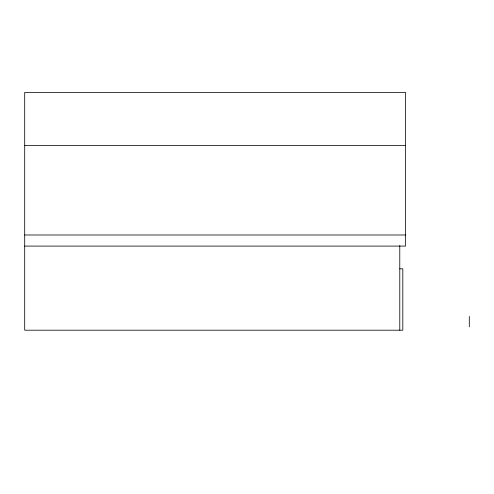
<?xml version="1.0" encoding="UTF-8"?>
<svg xmlns="http://www.w3.org/2000/svg" width="494" height="494" viewBox="0 0 494 494"><rect width="100%" height="100%" fill="white"/><g stroke="black" fill="none" stroke-linecap="round" stroke-linejoin="round"><path stroke-width="0.74" d="M24.7 145.631L405.525 145.631M24.7 234.99L405.525 234.99M24.7 246.098L405.525 246.098L405.525 92.409L24.7 92.409L24.7 330.202L402.808 330.202L402.808 268.816L399.782 268.816M469.3 316.463L469.3 326.843M399.782 245.518L399.782 330.202"/></g></svg>
